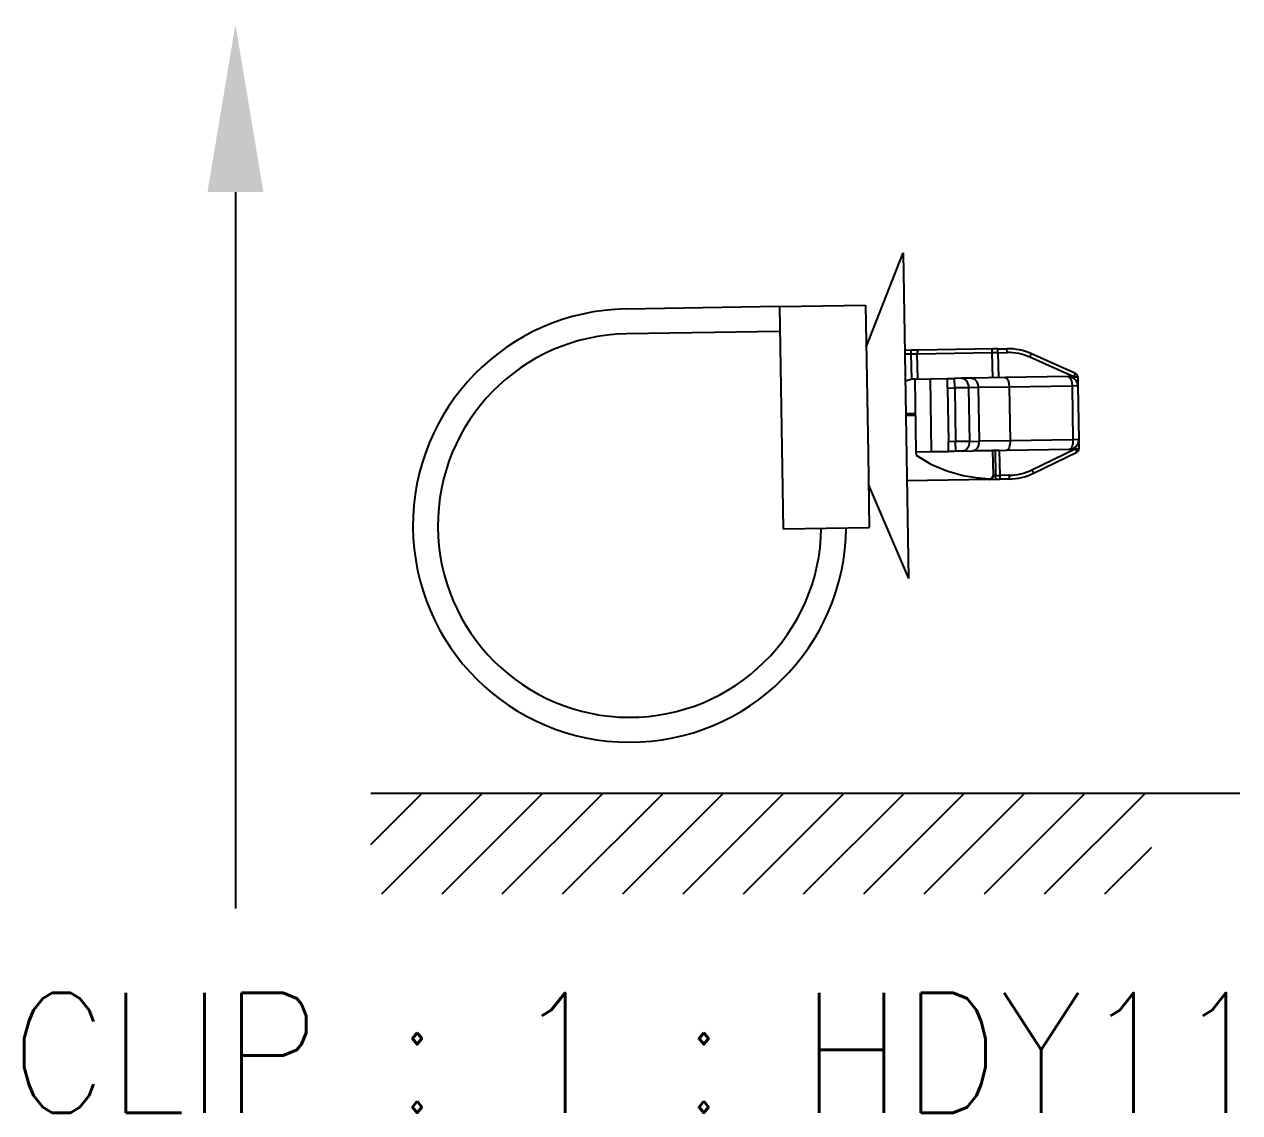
# Model space of a CAD drawing. Header units: inches. Extents: x 47316 to 59086, y 3141 to 11743.
# Drawn here: x 51737.91 to 51763.27, y 6231.47 to 6254.18 of the extents above; entities that cross this region are included whole.
import ezdxf

# ---------------------------------------------------------------- set-up
doc = ezdxf.new("R2010")
doc.units = ezdxf.units.IN
doc.header["$MEASUREMENT"] = 0
doc.styles.get("Standard").update_dxf_attribs({"font": ''})
doc.styles.get('Standard').set_extended_font_data('SimSun')

msp = doc.modelspace()

# ---------------------------------------------------------------- linework, layer by layer
msp.add_line((51742.317, 6250.675), (51742.317, 6235.727))
at = {"color": 0, "linetype": 'ByBlock', "lineweight": -3, "ltscale": 0.132311}
for p, q in [((51755.48, 6247.437), (51756.248, 6249.41)), ((51755.528, 6244.558), (51756.36, 6242.611))]:
    msp.add_line(p, q, dxfattribs=at)
at = {"color": 0, "linetype": 'ByBlock', "lineweight": -3, "ltscale": 0.425}
msp.add_line((51756.248, 6249.41), (51756.36, 6242.611), dxfattribs=at)
at = {"color": 0, "linetype": 'ByBlock', "lineweight": -3, "ltscale": 0.2}
for p, q in [((51753.666, 6248.288), (51750.466, 6248.235)), ((51753.675, 6247.768), (51750.475, 6247.715))]:
    msp.add_line(p, q, dxfattribs=at)
at = {"color": 0, "linetype": 'ByBlock', "lineweight": -3, "ltscale": 0.1125}
for p, q in [((51753.666, 6248.288), (51755.466, 6248.317)), ((51753.742, 6243.648), (51755.542, 6243.678))]:
    msp.add_line(p, q, dxfattribs=at)
at = {"color": 0, "linetype": 'ByBlock', "lineweight": -3, "ltscale": 0.289999}
msp.add_line((51753.666, 6248.288), (51753.742, 6243.648), dxfattribs=at)
at = {"color": 0, "linetype": 'ByBlock', "lineweight": -3, "ltscale": 0.096026}
for p, q in [((51755.466, 6248.317), (51755.491, 6246.781)), ((51755.517, 6245.214), (51755.542, 6243.678))]:
    msp.add_line(p, q, dxfattribs=at)
at = {"color": 0, "linetype": 'ByBlock', "lineweight": -3, "ltscale": 0.006325}
msp.add_line((51758.226, 6247.402), (51758.125, 6247.401), dxfattribs=at)
at = {"color": 0, "linetype": 'ByBlock', "lineweight": -3, "ltscale": 0.011804}
for p, q in [((51758.226, 6247.402), (51758.415, 6247.406)), ((51758.227, 6247.322), (51758.416, 6247.326))]:
    msp.add_line(p, q, dxfattribs=at)
at = {"color": 0, "linetype": 'ByBlock', "lineweight": -3, "ltscale": 0.005}
for p, q in [((51758.227, 6247.322), (51758.226, 6247.402)), ((51758.416, 6247.326), (51758.415, 6247.406)), ((51756.418, 6247.293), (51756.417, 6247.373)), ((51758.892, 6247.228), (51758.924, 6247.301)), ((51759.811, 6246.817), (51759.844, 6246.891)), ((51759.811, 6246.817), (51759.891, 6246.819)), ((51759.836, 6245.32), (51759.916, 6245.321)), ((51759.836, 6245.32), (51759.871, 6245.248)), ((51758.93, 6244.879), (51758.965, 6244.807)), ((51758.263, 6244.763), (51758.264, 6244.683)), ((51758.458, 6244.766), (51758.46, 6244.686))]:
    msp.add_line(p, q, dxfattribs=at)
at = {"color": 0, "linetype": 'ByBlock', "lineweight": -3, "ltscale": 0.008443}
for p, q in [((51756.417, 6247.373), (51756.281, 6247.371)), ((51756.418, 6247.293), (51756.283, 6247.291))]:
    msp.add_line(p, q, dxfattribs=at)
at = {"color": 0, "linetype": 'ByBlock', "lineweight": -3, "ltscale": 0.009488}
msp.add_line((51756.568, 6247.375), (51756.417, 6247.373), dxfattribs=at)
at = {"color": 0, "linetype": 'ByBlock', "lineweight": -3, "ltscale": 0.007906}
msp.add_line((51756.544, 6247.295), (51756.418, 6247.293), dxfattribs=at)
at = {"color": 0, "linetype": 'ByBlock', "lineweight": -3, "ltscale": 0.032832}
msp.add_line((51756.427, 6246.768), (51756.418, 6247.293), dxfattribs=at)
at = {"color": 0, "linetype": 'ByBlock', "lineweight": -3, "ltscale": 0.097302}
for p, q in [((51758.101, 6247.32), (51756.544, 6247.295)), ((51758.125, 6247.401), (51756.568, 6247.375))]:
    msp.add_line(p, q, dxfattribs=at)
at = {"color": 0, "linetype": 'ByBlock', "lineweight": -3, "ltscale": 0.0325}
for p, q in [((51756.553, 6246.775), (51756.544, 6247.295)), ((51758.101, 6247.32), (51758.11, 6246.8)), ((51758.227, 6247.322), (51758.236, 6246.803)), ((51758.165, 6245.281), (51758.174, 6244.761)), ((51758.255, 6245.283), (51758.263, 6244.763))]:
    msp.add_line(p, q, dxfattribs=at)
at = {"color": 0, "linetype": 'ByBlock', "lineweight": -3, "ltscale": 0.007907}
msp.add_line((51758.227, 6247.322), (51758.101, 6247.32), dxfattribs=at)
at = {"color": 0, "linetype": 'ByBlock', "lineweight": -3, "ltscale": 0.062941}
for p, q in [((51759.811, 6246.817), (51758.892, 6247.228)), ((51758.93, 6244.879), (51759.836, 6245.32))]:
    msp.add_line(p, q, dxfattribs=at)
at = {"color": 0, "linetype": 'ByBlock', "lineweight": -3, "ltscale": 0.062942}
for p, q in [((51759.844, 6246.891), (51758.924, 6247.301)), ((51758.965, 6244.807), (51759.871, 6245.248))]:
    msp.add_line(p, q, dxfattribs=at)
at = {"color": 0, "linetype": 'ByBlock', "lineweight": -3, "ltscale": 0.097948}
msp.add_line((51755.491, 6246.781), (51755.517, 6245.214), dxfattribs=at)
at = {"color": 0, "linetype": 'ByBlock', "lineweight": -3, "ltscale": 0.02}
for p, q in [((51756.491, 6246.774), (51756.811, 6246.779)), ((51756.516, 6245.254), (51756.836, 6245.259))]:
    msp.add_line(p, q, dxfattribs=at)
at = {"color": 0, "linetype": 'ByBlock', "lineweight": -3, "ltscale": 0.095}
for p, q in [((51756.491, 6246.774), (51756.516, 6245.254)), ((51756.811, 6246.779), (51756.836, 6245.259))]:
    msp.add_line(p, q, dxfattribs=at)
at = {"color": 0, "linetype": 'ByBlock', "lineweight": -3, "ltscale": 0.022501}
for p, q in [((51756.811, 6246.779), (51757.171, 6246.785)), ((51756.836, 6245.259), (51757.196, 6245.265))]:
    msp.add_line(p, q, dxfattribs=at)
at = {"color": 0, "linetype": 'ByBlock', "lineweight": -3, "ltscale": 0.009364}
for p, q in [((51757.171, 6246.785), (51757.321, 6246.788)), ((51757.175, 6246.585), (51757.324, 6246.588)), ((51757.343, 6245.468), (51757.193, 6245.465)), ((51757.346, 6245.268), (51757.196, 6245.265))]:
    msp.add_line(p, q, dxfattribs=at)
at = {"color": 0, "linetype": 'ByBlock', "lineweight": -3, "ltscale": 0.0125}
for p, q in [((51757.175, 6246.585), (51757.171, 6246.785)), ((51757.324, 6246.588), (51757.321, 6246.788)), ((51756.503, 6246.054), (51756.303, 6246.051)), ((51756.504, 6246.014), (51756.304, 6246.011)), ((51757.196, 6245.265), (51757.193, 6245.465)), ((51757.346, 6245.268), (51757.343, 6245.468))]:
    msp.add_line(p, q, dxfattribs=at)
at = {"color": 0, "linetype": 'ByBlock', "lineweight": -3, "ltscale": 0.009006}
for p, q in [((51757.465, 6246.79), (51757.321, 6246.788)), ((51757.49, 6245.27), (51757.346, 6245.268))]:
    msp.add_line(p, q, dxfattribs=at)
at = {"color": 0, "linetype": 'ByBlock', "lineweight": -3, "ltscale": 0.012637}
for p, q in [((51757.667, 6246.793), (51757.465, 6246.79)), ((51757.815, 6246.596), (51757.612, 6246.592)), ((51757.631, 6245.472), (51757.833, 6245.476)), ((51757.49, 6245.27), (51757.692, 6245.273))]:
    msp.add_line(p, q, dxfattribs=at)
at = {"color": 0, "linetype": 'ByBlock', "lineweight": -3, "ltscale": 0.04455}
for p, q in [((51758.38, 6246.805), (51757.667, 6246.793)), ((51758.405, 6245.285), (51757.692, 6245.273))]:
    msp.add_line(p, q, dxfattribs=at)
at = {"color": 0, "linetype": 'ByBlock', "lineweight": -3, "ltscale": 0.081943}
for p, q in [((51759.691, 6246.826), (51758.38, 6246.805)), ((51759.773, 6246.628), (51758.463, 6246.606)), ((51759.792, 6245.508), (51758.481, 6245.486)), ((51759.716, 6245.307), (51758.405, 6245.285))]:
    msp.add_line(p, q, dxfattribs=at)
at = {"color": 0, "linetype": 'ByBlock', "lineweight": -3, "ltscale": 0.001816}
for p, q in [((51759.811, 6246.817), (51759.812, 6246.788)), ((51759.835, 6245.349), (51759.836, 6245.32))]:
    msp.add_line(p, q, dxfattribs=at)
at = {"color": 0, "linetype": 'ByBlock', "lineweight": -3, "ltscale": 0.011816}
for p, q in [((51759.891, 6246.819), (51759.894, 6246.63)), ((51759.913, 6245.51), (51759.916, 6245.321))]:
    msp.add_line(p, q, dxfattribs=at)
at = {"color": 0, "linetype": 'ByBlock', "lineweight": -3, "ltscale": 0.07}
for p, q in [((51757.175, 6246.585), (51757.193, 6245.465)), ((51757.324, 6246.588), (51757.343, 6245.468)), ((51757.612, 6246.592), (51757.631, 6245.472)), ((51757.815, 6246.596), (51757.833, 6245.476)), ((51758.463, 6246.606), (51758.481, 6245.486)), ((51759.773, 6246.628), (51759.792, 6245.508)), ((51759.894, 6246.63), (51759.913, 6245.51))]:
    msp.add_line(p, q, dxfattribs=at)
at = {"color": 0, "linetype": 'ByBlock', "lineweight": -3, "ltscale": 0.018011}
for p, q in [((51757.612, 6246.592), (51757.324, 6246.588)), ((51757.631, 6245.472), (51757.343, 6245.468))]:
    msp.add_line(p, q, dxfattribs=at)
at = {"color": 0, "linetype": 'ByBlock', "lineweight": -3, "ltscale": 0.0405}
for p, q in [((51758.463, 6246.606), (51757.815, 6246.596)), ((51758.481, 6245.486), (51757.833, 6245.476))]:
    msp.add_line(p, q, dxfattribs=at)
at = {"color": 0, "linetype": 'ByBlock', "lineweight": -3, "ltscale": 0.007544}
for p, q in [((51759.894, 6246.63), (51759.773, 6246.628)), ((51759.913, 6245.51), (51759.792, 6245.508))]:
    msp.add_line(p, q, dxfattribs=at)
at = {"color": 0, "linetype": 'ByBlock', "lineweight": -3, "ltscale": 0.0025}
msp.add_line((51756.439, 6246.013), (51756.438, 6246.053), dxfattribs=at)
at = {"color": 0, "linetype": 'ByBlock', "lineweight": -3, "ltscale": 0.1}
msp.add_line((51756.516, 6245.254), (51758.116, 6245.28), dxfattribs=at)
at = {"color": 0, "linetype": 'ByBlock', "lineweight": -3, "ltscale": 0.004339}
msp.add_line((51756.516, 6245.254), (51756.517, 6245.185), dxfattribs=at)
at = {"color": 0, "linetype": 'ByBlock', "lineweight": -3}
for p, q in [((51756.517, 6245.185), (51756.828, 6244.999)), ((51756.828, 6244.999), (51757.157, 6244.859)), ((51757.157, 6244.859), (51757.498, 6244.763)), ((51757.498, 6244.763), (51757.771, 6244.716)), ((51757.771, 6244.716), (51758.046, 6244.692))]:
    msp.add_line(p, q, dxfattribs=at)
at = {"color": 0, "linetype": 'ByBlock', "lineweight": -3, "ltscale": 0.003059}
msp.add_line((51758.165, 6245.281), (51758.116, 6245.28), dxfattribs=at)
at = {"color": 0, "linetype": 'ByBlock', "lineweight": -3, "ltscale": 0.031953}
msp.add_line((51758.116, 6245.28), (51758.124, 6244.769), dxfattribs=at)
at = {"color": 0, "linetype": 'ByBlock', "lineweight": -3, "ltscale": 0.000233459}
msp.add_line((51758.169, 6245.281), (51758.165, 6245.281), dxfattribs=at)
at = {"color": 0, "linetype": 'ByBlock', "lineweight": -3, "ltscale": 0.005363}
msp.add_line((51758.255, 6245.283), (51758.169, 6245.281), dxfattribs=at)
at = {"color": 0, "linetype": 'ByBlock', "lineweight": -3, "ltscale": 0.107719}
msp.add_line((51758.049, 6244.679), (51756.326, 6244.651), dxfattribs=at)
at = {"color": 0, "linetype": 'ByBlock', "lineweight": -3, "ltscale": 0.000715637}
msp.add_line((51758.046, 6244.692), (51758.046, 6244.68), dxfattribs=at)
at = {"color": 0, "linetype": 'ByBlock', "lineweight": -3, "ltscale": 0.00896}
msp.add_line((51758.049, 6244.679), (51758.193, 6244.682), dxfattribs=at)
at = {"color": 0, "linetype": 'ByBlock', "lineweight": -3, "ltscale": 0.000495148}
msp.add_line((51758.124, 6244.769), (51758.125, 6244.761), dxfattribs=at)
at = {"color": 0, "linetype": 'ByBlock', "lineweight": -3, "ltscale": 9.0198e-05}
msp.add_line((51758.125, 6244.761), (51758.126, 6244.76), dxfattribs=at)
at = {"color": 0, "linetype": 'ByBlock', "lineweight": -3, "ltscale": 0.002986}
msp.add_line((51758.126, 6244.76), (51758.174, 6244.761), dxfattribs=at)
at = {"color": 0, "linetype": 'ByBlock', "lineweight": -3, "ltscale": 0.005597}
msp.add_line((51758.174, 6244.761), (51758.263, 6244.763), dxfattribs=at)
at = {"color": 0, "linetype": 'ByBlock', "lineweight": -3, "ltscale": 0.004477}
msp.add_line((51758.193, 6244.682), (51758.264, 6244.683), dxfattribs=at)
at = {"color": 0, "linetype": 'ByBlock', "lineweight": -3, "ltscale": 0.012206}
for p, q in [((51758.458, 6244.766), (51758.263, 6244.763)), ((51758.46, 6244.686), (51758.264, 6244.683))]:
    msp.add_line(p, q, dxfattribs=at)
at = {"color": 0, "lineweight": -3}
for p, q in [((51745.145, 6238.133), (51763.27, 6238.133, 0)), ((51745.145, 6237.062), (51746.216, 6238.133)), ((51745.371, 6236.031), (51747.473, 6238.133)), ((51746.628, 6236.031), (51748.73, 6238.133)), ((51747.885, 6236.031), (51749.988, 6238.133)), ((51749.142, 6236.031), (51751.245, 6238.133)), ((51750.4, 6236.031), (51752.502, 6238.133)), ((51751.657, 6236.031), (51753.759, 6238.133)), ((51752.914, 6236.031), (51755.017, 6238.133)), ((51754.171, 6236.031), (51756.274, 6238.133)), ((51755.429, 6236.031), (51757.531, 6238.133)), ((51756.686, 6236.031), (51758.788, 6238.133)), ((51757.943, 6236.031), (51760.046, 6238.133)), ((51759.2, 6236.031), (51761.303, 6238.133)), ((51760.458, 6236.031), (51761.435, 6237.008))]:
    msp.add_line(p, q, dxfattribs=at)
at = {"color": 0, "linetype": 'ByBlock', "lineweight": -3}
for centre, radius, start, end in [((51750.541, 6243.716), 4.52, 90.9416, 359.4203), ((51750.541, 6243.716), 4, 90.9416, 359.2225), ((51758.435, 6246.206), 1.2, 65.9247, 90.9416), ((51758.435, 6246.206), 1.12, 65.9247, 90.9416), ((51756.498, 6246.374), 0.4, 90.9416, 120.9416), ((51759.694, 6246.626), 0.2, 0.9416, 90.9416), ((51759.811, 6246.817), 0.08, 0.9416, 65.9247), ((51759.713, 6245.507), 0.2, 270.9416, 0.9416), ((51759.836, 6245.32), 0.08, 295.9585, 0.9416), ((51758.44, 6245.886), 1.12, 270.9416, 295.9585), ((51758.05, 6244.766), 0.0745, 266.8653, 2.5422), ((51758.045, 6244.76), 0.0799, 270.8843, 0.8842), ((51758.048, 6244.683), 0.00347, 226.551, 289.7792), ((51758.44, 6245.886), 1.2, 270.9416, 295.9585)]:
    msp.add_arc(centre, radius, start, end, dxfattribs=at)
at = {"color": 0, "linetype": 'ByBlock', "lineweight": -3, "extrusion": (0, 0, -1)}
for centre, major_axis, ratio, start_param, end_param in [((51756.57, 6247.295), (-0.0013, 0.08), 0.316228, 4.712389, 6.283185), ((51758.126, 6247.321), (-0.0013, 0.08), 0.316228, 4.712389, 6.283185), ((51757.468, 6246.59), (-0.003, 0.2), 0.720438, 6.283185, 7.853982), ((51757.671, 6246.593), (-0.003, 0.2), 0.720438, 0, 1.570796), ((51758.383, 6246.605), (-0.003, 0.2), 0.396439, -6.283185, -4.712389), ((51759.694, 6246.626), (-0.003, 0.2), 0.396439, 0, 1.570796), ((51757.487, 6245.47), (-0.003, 0.2), 0.720438, 1.570796, 3.141593), ((51757.689, 6245.473), (-0.003, 0.2), 0.720438, 1.570796, 3.141593), ((51758.402, 6245.485), (-0.003, 0.2), 0.396439, 1.570796, 3.141593), ((51759.713, 6245.507), (-0.003, 0.2), 0.396439, 1.570796, 3.141593), ((51758.048, 6244.759), (-0.0013, 0.08), 0.97071, 1.570796, 3.141593), ((51758.191, 6244.762), (-0.0013, 0.08), 0.22389, 3.141593, 4.712389)]:
    msp.add_ellipse(centre, major_axis=major_axis, ratio=ratio, start_param=start_param, end_param=end_param, dxfattribs=at)
msp.add_solid([(51741.734, 6250.675), (51742.317, 6254.175), (51742.9, 6250.675)])

# ---------------------------------------------------------------- texts
at = {"color": 42, "linetype": 'Continuous', "lineweight": 15, "insert": (51737.623, 6233.966), "char_height": 2.5, "width": 31.28571, "attachment_point": 1}
msp.add_mtext('\\Fromans.shx;\\W0.9000000000;\\T1.0000000000;\\o\\lCLIP : 1 : HDY11', dxfattribs=at)

doc.saveas('drawing.dxf')
